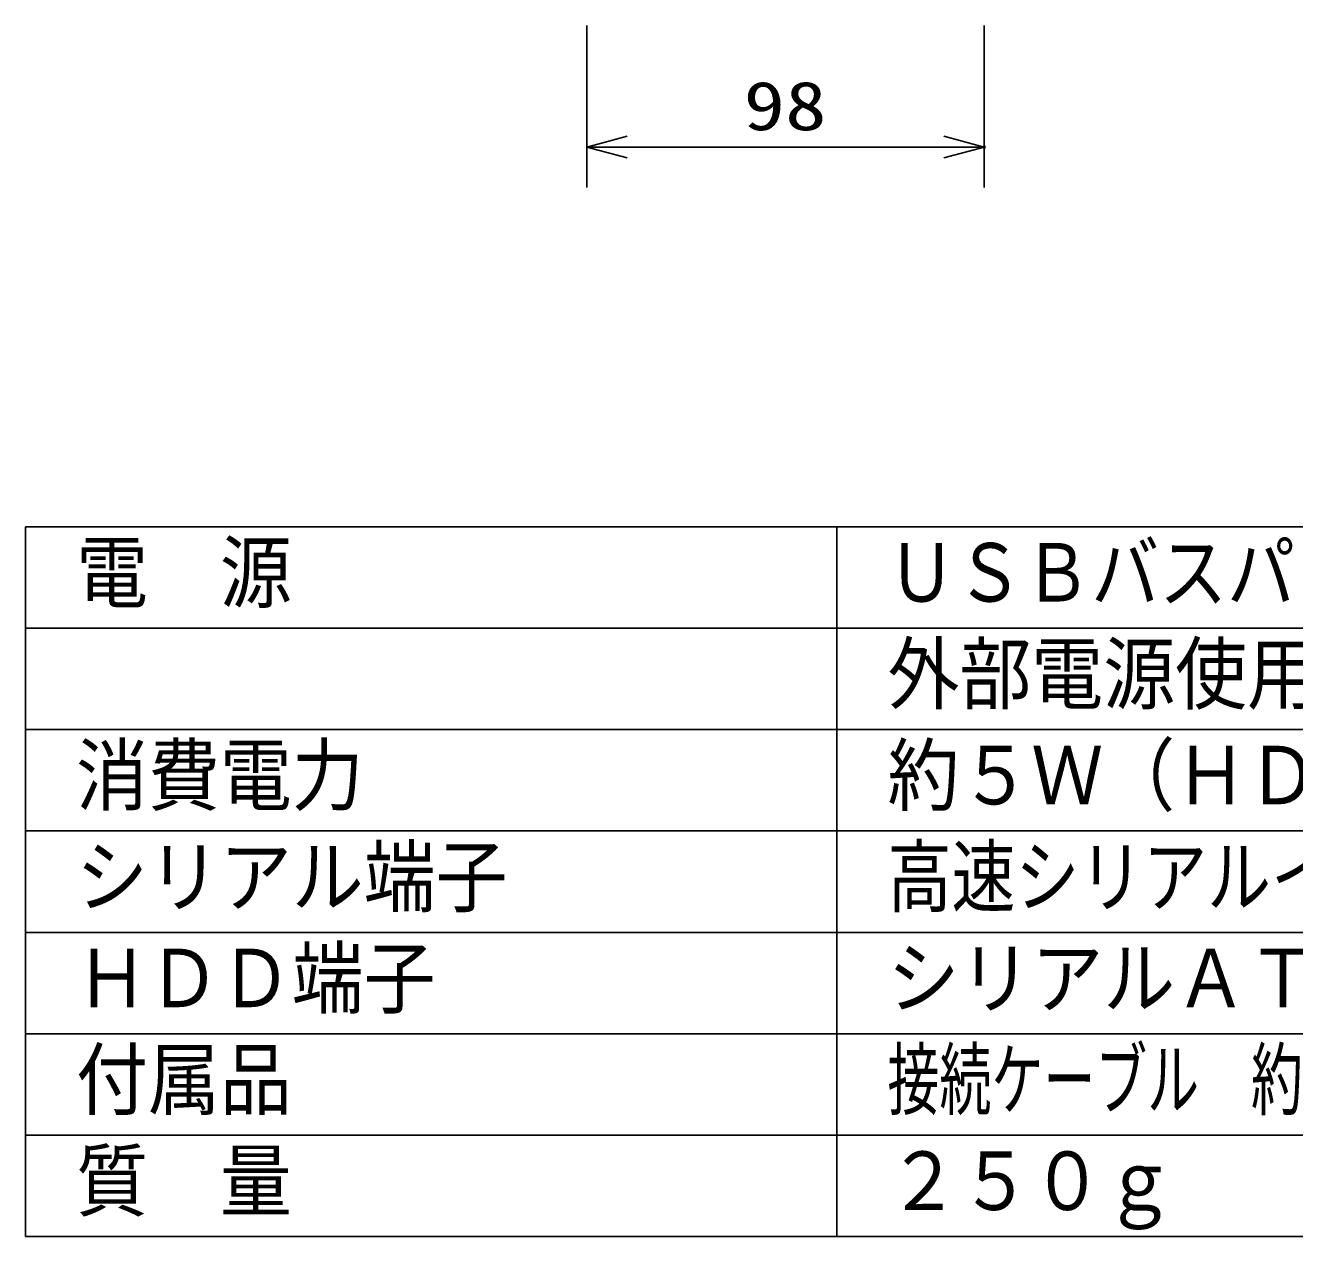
# Model space of a CAD drawing. Units: millimetres, scale not verified. Extents: x -63 to 63, y -57 to 57.
# Drawn here: x -62.5 to 0.1, y -56.5 to 3.2 of the extents above; entities that cross this region are included whole.
import ezdxf
from ezdxf.enums import TextEntityAlignment as Align

# ---------------------------------------------------------------- set-up
doc = ezdxf.new("R2010")
doc.units = ezdxf.units.MM
doc.header["$LTSCALE"] = 0.190236
doc.header["$PDMODE"] = 32
doc.header["$PDSIZE"] = 0.0951
for name, color, linetype in [('0-0_MOJI1', 2, 'Continuous'), ('0-3_WAKU', 3, 'Continuous'), ('0-4_DEFPOINTS', 7, 'Continuous')]:
    doc.layers.add(name, color=color, linetype=linetype)
doc.styles.add('ＭＳ ゴシック', font='')
doc.styles.get('ＭＳ ゴシック').set_extended_font_data('MS Gothic')

# ---------------------------------------------------------------- blocks, each defined once
blk = doc.blocks.new('_OPEN30')
at = {"layer": '0-4_DEFPOINTS'}
blk.add_line((0, 0), (-1, 0), dxfattribs=at)
blk.add_lwpolyline([(-1, 0.26795), (0, 0), (-1, -0.26795)], dxfattribs=at)

msp = doc.modelspace()

# ---------------------------------------------------------------- linework, layer by layer
at = {"layer": '0-3_WAKU'}
for p, q in [((-34.8294, 3.2224), (-34.8294, -4.7776)), ((-15.2293, 3.2224), (-15.2293, -4.7776)), ((-32.8294, -2.7776), (-17.2293, -2.7776))]:
    msp.add_line(p, q, dxfattribs=at)
at = {"layer": '0-3_WAKU', "color": 4}
for p, q in [((-62.5001, -21.5), (-62.5001, -56.5001)), ((-62.5001, -21.5), (62.5001, -21.5)), ((-22.5, -21.5), (-22.5, -56.5001)), ((62.5001, -56.5001), (-62.5001, -56.5001))]:
    msp.add_line(p, q, dxfattribs=at)
at = {"layer": '0-3_WAKU', "color": 1}
for p, q in [((-62.5001, -26.5), (62.5001, -26.5)), ((-62.5001, -31.5001), (62.5001, -31.5001)), ((-62.5001, -36.5001), (62.5001, -36.5001)), ((-62.5001, -41.5001), (62.5001, -41.5001)), ((-62.5001, -46.5001), (62.5001, -46.5001)), ((-62.5001, -51.5001), (62.5001, -51.5001))]:
    msp.add_line(p, q, dxfattribs=at)
at = {"layer": '0-4_DEFPOINTS'}
msp.add_point((-15.2293, -2.7776), dxfattribs=at)

# ---------------------------------------------------------------- block references
at = {"layer": '0-3_WAKU', "xscale": 2, "yscale": 2, "rotation": 180}
msp.add_blockref('_OPEN30', (-34.8294, -2.7776), dxfattribs=at)
at = {"layer": '0-3_WAKU', "xscale": 2, "yscale": 2}
msp.add_blockref('_OPEN30', (-15.2293, -2.7776), dxfattribs=at)

# ---------------------------------------------------------------- texts
at = {"layer": '0-0_MOJI1', "style": 'ＭＳ ゴシック'}
for s, width, p in [('ＵＳＢバスパワー時：ＤＣ５Ｖ（ＵＳＢ２．０規格）', 0.85, (-20, -26.0552)), ('電\u3000源', 0.9, (-60.0001, -26.0552)), ('外部電源使用時：ＤＣ６．３Ｖ～１０．５Ｖ', 0.9, (-20, -31.0552)), ('消費電力', 0.9, (-60.0001, -36.0552)), ('約５Ｗ（ＨＤＤ操作時）', 0.9, (-20, -36.0552)), ('シリアル端子', 0.9, (-60.0001, -41.0552)), ('高速シリアルインターフェース（理論値４８０Ｍｂｐｓ）', 0.8, (-20, -41.0552)), ('ＨＤＤ端子', 0.9, (-60.0001, -46.0552)), ('シリアルＡＴＡインターフェース', 0.9, (-20, -46.0552)), ('付属品', 0.9, (-60.0001, -51.0552)), ('接続ケーブル\u3000約１．０ｍ、ＣＤ－ＲＯＭ（ＨＤＤ－Ｖｉｅｗｅｒ）', 0.65, (-20, -51.0552)), ('質\u3000量', 0.9, (-60.0001, -56.0552)), ('２５０ｇ', 0.9, (-20, -56.0552))]:
    msp.add_text(s, height=2.887, dxfattribs=dict(at, width=width)).set_placement(p, align=Align.BOTTOM_LEFT)
at = {"layer": '0-3_WAKU', "style": 'ＭＳ ゴシック', "width": 1.25}
msp.add_text('98', height=2.406, dxfattribs=at).set_placement((-27.0963, -2.668), align=Align.BOTTOM_LEFT)

doc.saveas('drawing.dxf')
